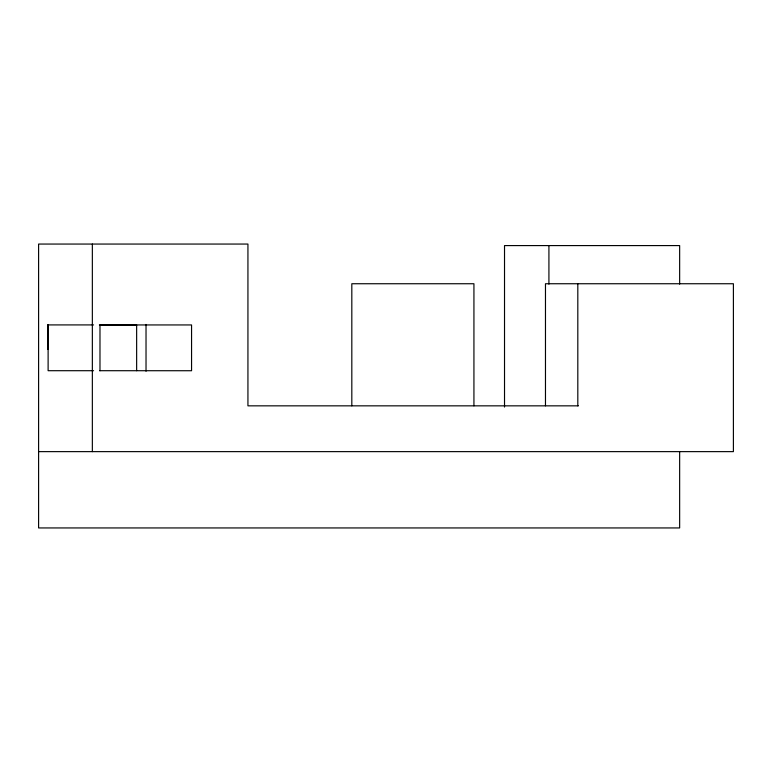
<?xml version="1.0" encoding="UTF-8"?>
<svg xmlns="http://www.w3.org/2000/svg" width="772" height="772" viewBox="0 0 772 772"><rect width="100%" height="100%" fill="white"/><g stroke="black" fill="none" stroke-linecap="round" stroke-linejoin="round"><path stroke-width="1.16" d="M48.115 349.369L47.941 324.915M93.576 324.915L47.758 324.915L47.758 349.369M99.376 324.915L136.644 324.915L136.644 370.705M93.576 370.705L48.115 370.705L48.115 324.915M99.559 370.705L191.562 370.734L191.562 324.944L99.984 324.944L99.984 370.734M578.353 405.84L247.937 405.84L247.937 244.058L38.6 244.058L38.6 527.942L679.649 527.942L679.649 451.63M38.6 451.63L733.4 451.63L733.4 283.739L545.476 283.739L545.476 405.84M679.649 284.135L679.649 245.583L504.521 245.583L504.521 407.047M577.813 283.739L577.813 405.84M548.921 245.583L548.921 284.135M473.931 405.84L473.931 283.739L351.82 283.739L351.82 405.84M146.024 324.443L146.024 371.236M92.35 244.058L92.35 451.63"/></g></svg>
